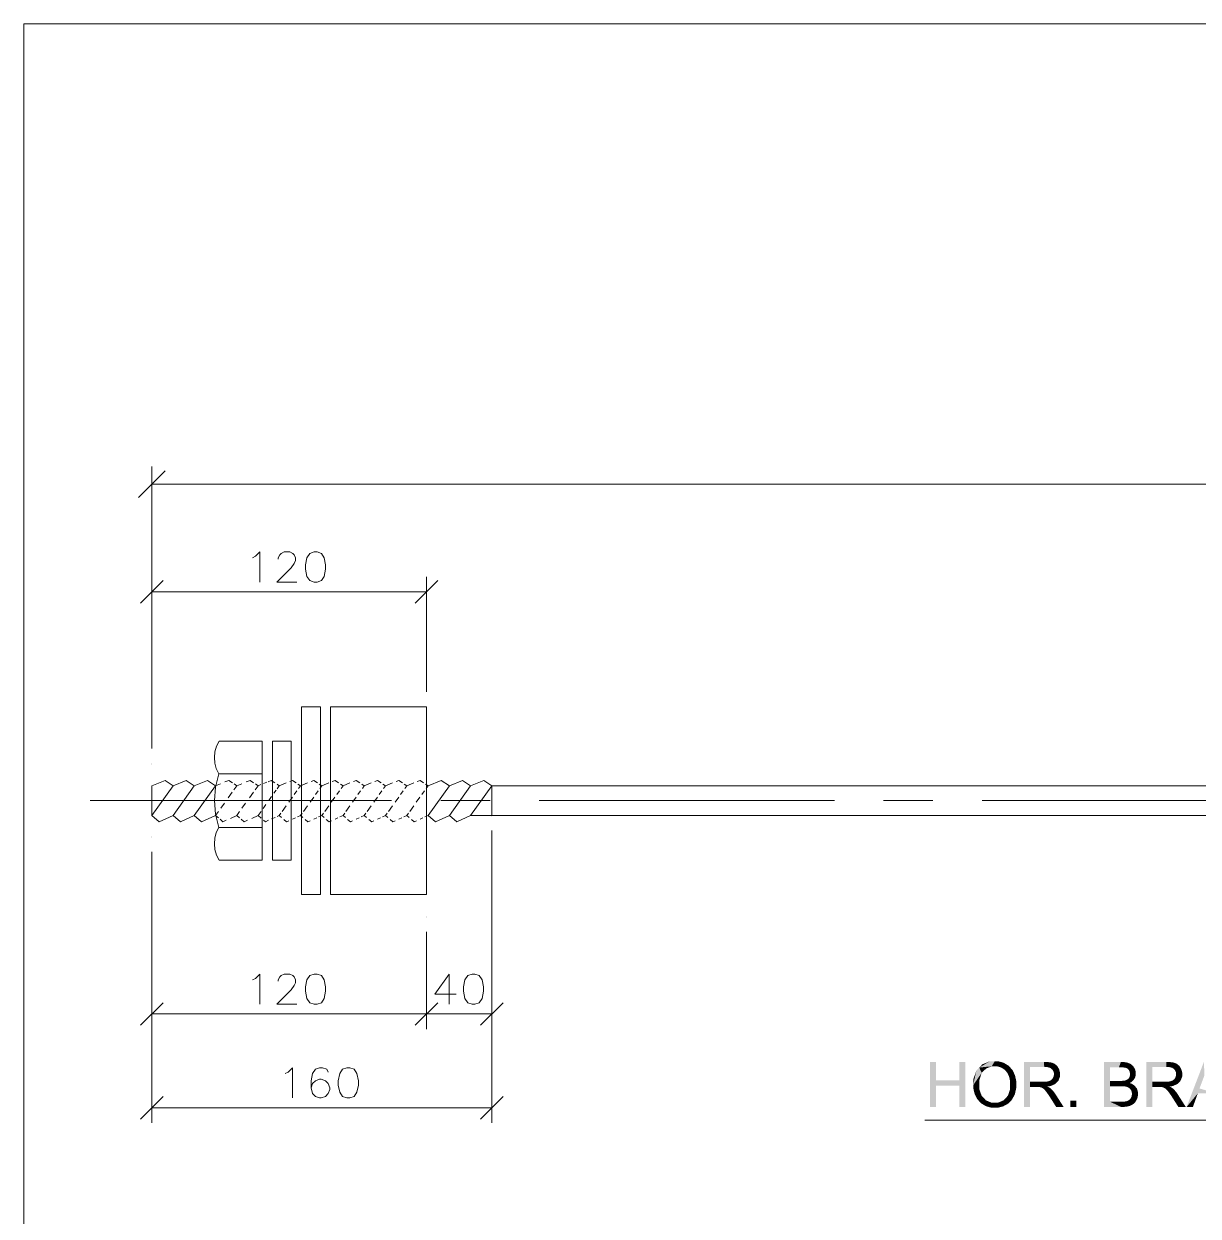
# Model space of a CAD drawing. Header units: millimetres. Extents: x 2 to 579, y 1 to 405.
# Drawn here: x 152.3 to 212, y 140.3 to 200.8 of the extents above; entities that cross this region are included whole.
import ezdxf

# ---------------------------------------------------------------- set-up
doc = ezdxf.new("R2010")
doc.units = ezdxf.units.MM
doc.linetypes.add('XKITLINE00', pattern=[0])
doc.layers.add('GraphicObject', color=6, linetype='Continuous', lineweight=0)
doc.layers.add('LinkedObject', color=7, linetype='Continuous', lineweight=0)

# ---------------------------------------------------------------- blocks, each defined once
blk = doc.blocks.new('*A3')
at = {"layer": 'GraphicObject', "color": 3, "linetype": 'XKITLINE00', "lineweight": 0}
for p, q in [((286.857, 200.826), (152.298, 200.826)), ((152.298, 200.826), (152.298, 61.874))]:
    blk.add_line(p, q, dxfattribs=at)
blk = doc.blocks.new('*A4')
at = {"layer": 'LinkedObject'}
for points in [[(198.641, 147.147), (198.339, 145.8), (198.339, 148.087)], [(198.641, 147.147), (198.339, 148.087), (198.641, 148.087)], [(200.132, 148.087), (199.83, 147.147), (199.83, 148.087)], [(199.83, 146.877), (199.83, 147.147), (200.132, 148.087)], [(199.83, 146.877), (200.132, 148.087), (200.132, 145.8)], [(200.847, 147.804), (200.541, 146.913), (200.694, 147.643)], [(200.968, 147.534), (200.541, 146.913), (200.847, 147.804)], [(201.394, 148.126), (200.847, 147.804), (200.999, 147.965)], [(201.636, 148.126), (200.847, 147.804), (201.394, 148.126)], [(201.476, 147.865), (200.847, 147.804), (201.636, 148.126)], [(201.2, 147.755), (200.847, 147.804), (201.476, 147.865)], [(200.847, 147.804), (201.2, 147.755), (201.084, 147.644)], [(200.968, 147.534), (200.847, 147.804), (201.084, 147.644)], [(201.476, 147.865), (201.636, 148.126), (201.637, 147.865)], [(201.636, 148.126), (201.75, 147.865), (201.637, 147.865)], [(202.079, 148.05), (201.636, 148.126), (201.794, 148.126)], [(202.206, 147.974), (201.636, 148.126), (202.079, 148.05)], [(201.955, 147.808), (201.636, 148.126), (202.206, 147.974)], [(201.75, 147.865), (201.636, 148.126), (201.955, 147.808)], [(201.955, 147.808), (202.206, 147.974), (202.045, 147.75)], [(202.206, 147.974), (202.136, 147.693), (202.045, 147.75)], [(202.136, 147.693), (202.206, 147.974), (202.275, 147.532)], [(202.527, 147.688), (202.206, 147.974), (202.334, 147.899)], [(202.594, 147.553), (202.206, 147.974), (202.527, 147.688)], [(202.275, 147.532), (202.206, 147.974), (202.594, 147.553)], [(203.425, 147.078), (203.123, 145.8), (203.123, 148.087)], [(203.123, 148.087), (203.425, 147.835), (203.425, 147.078)], [(204.147, 147.835), (203.123, 148.087), (204.135, 148.087)], [(203.425, 147.835), (203.123, 148.087), (204.147, 147.835)], [(204.135, 148.087), (204.274, 147.835), (204.147, 147.835)], [(204.52, 148.056), (204.135, 148.087), (204.288, 148.087)], [(204.599, 148.025), (204.135, 148.087), (204.52, 148.056)], [(204.46, 147.783), (204.135, 148.087), (204.599, 148.025)], [(204.274, 147.835), (204.135, 148.087), (204.46, 147.783)], [(204.599, 148.025), (204.519, 147.731), (204.46, 147.783)], [(204.678, 147.994), (204.519, 147.731), (204.599, 148.025)], [(204.519, 147.731), (204.678, 147.994), (204.578, 147.678)], [(204.578, 147.678), (204.678, 147.994), (204.853, 147.807)], [(204.853, 147.807), (204.637, 147.545), (204.578, 147.678)], [(204.9, 147.729), (204.637, 147.545), (204.853, 147.807)], [(204.853, 147.807), (204.678, 147.994), (204.805, 147.885)], [(207.185, 148.087), (207.486, 146.856), (207.185, 145.8)], [(207.486, 147.126), (207.486, 146.856), (207.185, 148.087)], [(207.185, 148.087), (207.486, 147.817), (207.486, 147.126)], [(207.944, 147.817), (207.185, 148.087), (208.043, 148.087)], [(207.486, 147.817), (207.185, 148.087), (207.944, 147.817)], [(207.944, 147.817), (208.043, 148.087), (208.068, 147.817)], [(208.043, 148.087), (208.242, 147.801), (208.068, 147.817)], [(208.174, 148.087), (208.242, 147.801), (208.043, 148.087)], [(208.384, 148.052), (208.242, 147.801), (208.174, 148.087)], [(208.242, 147.801), (208.384, 148.052), (208.293, 147.785)], [(208.293, 147.785), (208.384, 148.052), (208.344, 147.769)], [(208.344, 147.769), (208.384, 148.052), (208.464, 148.017)], [(208.464, 148.017), (208.422, 147.71), (208.344, 147.769)], [(208.543, 147.983), (208.422, 147.71), (208.464, 148.017)], [(208.667, 147.876), (208.422, 147.71), (208.543, 147.983)], [(208.712, 147.803), (208.422, 147.71), (208.667, 147.876)], [(208.422, 147.71), (208.712, 147.803), (208.449, 147.666)], [(208.712, 147.803), (208.477, 147.623), (208.449, 147.666)], [(208.477, 147.623), (208.712, 147.803), (208.504, 147.523)], [(208.504, 147.523), (208.712, 147.803), (208.801, 147.502)], [(208.801, 147.58), (208.712, 147.803), (208.757, 147.731)], [(208.801, 147.502), (208.712, 147.803), (208.801, 147.58)], [(209.634, 147.078), (209.332, 145.8), (209.332, 148.087)], [(209.332, 148.087), (209.634, 147.835), (209.634, 147.078)], [(210.356, 147.835), (209.332, 148.087), (210.344, 148.087)], [(209.634, 147.835), (209.332, 148.087), (210.356, 147.835)], [(210.344, 148.087), (210.484, 147.835), (210.356, 147.835)], [(210.729, 148.056), (210.344, 148.087), (210.497, 148.087)], [(210.808, 148.025), (210.344, 148.087), (210.729, 148.056)], [(210.669, 147.783), (210.344, 148.087), (210.808, 148.025)], [(210.484, 147.835), (210.344, 148.087), (210.669, 147.783)], [(210.808, 148.025), (210.728, 147.731), (210.669, 147.783)], [(210.888, 147.994), (210.728, 147.731), (210.808, 148.025)], [(210.728, 147.731), (210.888, 147.994), (210.787, 147.678)], [(210.787, 147.678), (210.888, 147.994), (211.062, 147.807)], [(211.062, 147.807), (210.846, 147.545), (210.787, 147.678)], [(211.109, 147.729), (210.846, 147.545), (211.062, 147.807)], [(211.062, 147.807), (210.888, 147.994), (211.014, 147.885)], [(212.26, 148.087), (212.29, 147.409), (211.382, 145.8)], [(200.694, 147.643), (200.541, 146.913), (200.541, 147.197)], [(200.852, 147.166), (200.541, 146.913), (200.968, 147.534)], [(202.275, 147.532), (202.594, 147.553), (202.322, 147.428)], [(202.594, 147.553), (202.369, 147.324), (202.322, 147.428)], [(202.369, 147.324), (202.594, 147.553), (202.416, 147.08)], [(202.416, 147.08), (202.594, 147.553), (202.727, 147.111)], [(202.727, 147.111), (202.594, 147.553), (202.661, 147.417)], [(204.791, 147.052), (204.457, 147.142), (204.546, 147.211)], [(204.576, 147.258), (204.791, 147.052), (204.546, 147.211)], [(204.606, 147.306), (204.791, 147.052), (204.576, 147.258)], [(204.606, 147.306), (204.948, 147.463), (204.791, 147.052)], [(204.637, 147.408), (204.948, 147.463), (204.606, 147.306)], [(204.948, 147.557), (204.637, 147.545), (204.9, 147.729)], [(204.948, 147.463), (204.637, 147.545), (204.948, 147.557)], [(204.637, 147.545), (204.948, 147.463), (204.637, 147.464)], [(204.948, 147.463), (204.637, 147.408), (204.637, 147.464)], [(204.791, 147.052), (204.948, 147.463), (204.869, 147.136)], [(204.869, 147.136), (204.948, 147.463), (204.948, 147.341)], [(208.416, 147.227), (208.562, 147.056), (208.329, 147.17)], [(208.722, 147.225), (208.416, 147.227), (208.475, 147.306)], [(208.682, 147.161), (208.416, 147.227), (208.722, 147.225)], [(208.562, 147.056), (208.416, 147.227), (208.682, 147.161)], [(208.475, 147.306), (208.801, 147.502), (208.722, 147.225)], [(208.504, 147.406), (208.801, 147.502), (208.475, 147.306)], [(208.801, 147.502), (208.504, 147.466), (208.504, 147.523)], [(208.504, 147.466), (208.801, 147.502), (208.504, 147.406)], [(208.722, 147.225), (208.801, 147.502), (208.762, 147.29)], [(208.762, 147.29), (208.801, 147.502), (208.801, 147.428)], [(211, 147.052), (210.666, 147.142), (210.755, 147.211)], [(210.785, 147.258), (211, 147.052), (210.755, 147.211)], [(210.816, 147.306), (211, 147.052), (210.785, 147.258)], [(210.816, 147.306), (211.157, 147.463), (211, 147.052)], [(210.846, 147.408), (211.157, 147.463), (210.816, 147.306)], [(211.157, 147.557), (210.846, 147.545), (211.109, 147.729)], [(211.157, 147.463), (210.846, 147.545), (211.157, 147.557)], [(210.846, 147.545), (211.157, 147.463), (210.846, 147.464)], [(211.157, 147.463), (210.846, 147.408), (210.846, 147.464)], [(211, 147.052), (211.157, 147.463), (211.078, 147.136)], [(211.078, 147.136), (211.157, 147.463), (211.157, 147.341)], [(211.382, 145.8), (212.29, 147.409), (212.038, 146.74)], [(198.641, 146.877), (198.339, 145.8), (198.641, 147.147)], [(198.339, 145.8), (198.641, 146.877), (198.641, 145.8)], [(198.641, 147.147), (199.83, 146.877), (198.641, 146.877)], [(199.83, 147.147), (199.83, 146.877), (198.641, 147.147)], [(199.83, 146.877), (200.132, 145.8), (199.83, 145.8)], [(200.541, 146.913), (200.852, 147.166), (200.852, 146.908)], [(200.541, 146.913), (200.852, 146.701), (200.541, 146.762)], [(200.852, 146.701), (200.541, 146.913), (200.852, 146.908)], [(200.541, 146.762), (200.852, 146.701), (200.606, 146.477)], [(200.606, 146.477), (200.852, 146.701), (200.672, 146.342)], [(200.672, 146.342), (200.852, 146.701), (200.963, 146.376)], [(202.306, 146.379), (202.727, 146.939), (202.587, 146.317)], [(202.416, 146.72), (202.727, 146.939), (202.306, 146.379)], [(202.416, 146.94), (202.727, 147.111), (202.727, 146.939)], [(202.416, 147.08), (202.727, 147.111), (202.416, 146.94)], [(202.727, 146.939), (202.416, 146.72), (202.416, 146.94)], [(202.587, 146.317), (202.727, 146.939), (202.657, 146.455)], [(202.657, 146.455), (202.727, 146.939), (202.727, 146.765)], [(203.425, 147.078), (203.425, 146.815), (203.123, 145.8)], [(203.123, 145.8), (203.425, 146.815), (203.425, 145.8)], [(203.775, 146.815), (203.425, 147.078), (204.074, 147.078)], [(203.425, 146.815), (203.425, 147.078), (203.775, 146.815)], [(203.775, 146.815), (204.074, 147.078), (203.834, 146.815)], [(203.834, 146.815), (204.074, 147.078), (203.918, 146.81)], [(203.918, 146.81), (204.074, 147.078), (203.943, 146.804)], [(203.943, 146.804), (204.074, 147.078), (203.978, 146.796)], [(203.978, 146.796), (204.074, 147.078), (204.047, 146.765)], [(204.047, 146.765), (204.074, 147.078), (204.178, 147.078)], [(204.047, 146.765), (204.178, 147.078), (204.081, 146.743)], [(204.178, 147.078), (204.305, 146.84), (204.081, 146.743)], [(204.081, 146.743), (204.305, 146.84), (204.115, 146.722)], [(204.305, 146.84), (204.192, 146.645), (204.115, 146.722)], [(204.34, 147.1), (204.305, 146.84), (204.178, 147.078)], [(204.365, 146.811), (204.192, 146.645), (204.305, 146.84)], [(204.192, 146.645), (204.365, 146.811), (204.235, 146.591)], [(204.235, 146.591), (204.365, 146.811), (204.277, 146.536)], [(204.277, 146.536), (204.365, 146.811), (204.487, 146.726)], [(204.487, 146.726), (204.386, 146.379), (204.277, 146.536)], [(204.305, 146.84), (204.34, 147.1), (204.469, 146.863)], [(204.398, 147.121), (204.791, 147.052), (204.34, 147.1)], [(204.712, 146.969), (204.34, 147.1), (204.791, 147.052)], [(204.469, 146.863), (204.34, 147.1), (204.712, 146.969)], [(204.487, 146.726), (204.365, 146.811), (204.456, 146.755)], [(204.553, 146.666), (204.386, 146.379), (204.487, 146.726)], [(204.678, 146.514), (204.386, 146.379), (204.553, 146.666)], [(204.457, 147.142), (204.791, 147.052), (204.398, 147.121)], [(207.185, 145.8), (207.486, 146.856), (207.486, 146.07)], [(208.016, 146.856), (207.486, 147.126), (207.982, 147.126)], [(207.486, 146.856), (207.486, 147.126), (208.016, 146.856)], [(208.126, 146.856), (207.982, 147.126), (208.083, 147.126)], [(208.016, 146.856), (207.982, 147.126), (208.126, 146.856)], [(208.227, 147.139), (208.482, 147.016), (208.083, 147.126)], [(208.083, 147.126), (208.482, 147.016), (208.126, 146.856)], [(208.126, 146.856), (208.482, 147.016), (208.293, 146.837)], [(208.271, 147.153), (208.562, 147.056), (208.227, 147.139)], [(208.482, 147.016), (208.227, 147.139), (208.562, 147.056)], [(208.329, 147.17), (208.562, 147.056), (208.271, 147.153)], [(208.482, 147.016), (208.352, 146.818), (208.293, 146.837)], [(208.352, 146.818), (208.482, 147.016), (208.41, 146.799)], [(208.41, 146.799), (208.482, 147.016), (208.501, 146.733)], [(208.745, 146.882), (208.482, 147.016), (208.586, 146.986)], [(208.501, 146.733), (208.482, 147.016), (208.745, 146.882)], [(208.501, 146.733), (208.745, 146.882), (208.534, 146.685)], [(208.534, 146.685), (208.745, 146.882), (208.567, 146.638)], [(208.567, 146.638), (208.745, 146.882), (208.8, 146.809)], [(208.8, 146.809), (208.6, 146.527), (208.567, 146.638)], [(208.856, 146.736), (208.6, 146.527), (208.8, 146.809)], [(208.911, 146.562), (208.6, 146.527), (208.856, 146.736)], [(209.634, 147.078), (209.634, 146.815), (209.332, 145.8)], [(209.332, 145.8), (209.634, 146.815), (209.634, 145.8)], [(209.984, 146.815), (209.634, 147.078), (210.283, 147.078)], [(209.634, 146.815), (209.634, 147.078), (209.984, 146.815)], [(209.984, 146.815), (210.283, 147.078), (210.043, 146.815)], [(210.043, 146.815), (210.283, 147.078), (210.127, 146.81)], [(210.127, 146.81), (210.283, 147.078), (210.152, 146.804)], [(210.152, 146.804), (210.283, 147.078), (210.187, 146.796)], [(210.187, 146.796), (210.283, 147.078), (210.256, 146.765)], [(210.256, 146.765), (210.283, 147.078), (210.387, 147.078)], [(210.256, 146.765), (210.387, 147.078), (210.29, 146.743)], [(210.387, 147.078), (210.514, 146.84), (210.29, 146.743)], [(210.29, 146.743), (210.514, 146.84), (210.324, 146.722)], [(210.514, 146.84), (210.401, 146.645), (210.324, 146.722)], [(210.549, 147.1), (210.514, 146.84), (210.387, 147.078)], [(210.574, 146.811), (210.401, 146.645), (210.514, 146.84)], [(210.401, 146.645), (210.574, 146.811), (210.444, 146.591)], [(210.444, 146.591), (210.574, 146.811), (210.487, 146.536)], [(210.487, 146.536), (210.574, 146.811), (210.696, 146.726)], [(210.696, 146.726), (210.596, 146.379), (210.487, 146.536)], [(210.514, 146.84), (210.549, 147.1), (210.678, 146.863)], [(210.607, 147.121), (211, 147.052), (210.549, 147.1)], [(210.921, 146.969), (210.549, 147.1), (211, 147.052)], [(210.678, 146.863), (210.549, 147.1), (210.921, 146.969)], [(210.696, 146.726), (210.574, 146.811), (210.665, 146.755)], [(210.762, 146.666), (210.596, 146.379), (210.696, 146.726)], [(210.887, 146.514), (210.596, 146.379), (210.762, 146.666)], [(210.666, 147.142), (211, 147.052), (210.607, 147.121)], [(211.952, 146.493), (211.382, 145.8), (212.038, 146.74)], [(212.038, 146.74), (212.909, 146.493), (211.952, 146.493)], [(200.963, 146.376), (200.93, 145.995), (200.672, 146.342)], [(200.672, 146.342), (200.93, 145.995), (200.737, 146.207)], [(201.074, 146.257), (200.93, 145.995), (200.963, 146.376)], [(200.93, 145.995), (201.074, 146.257), (201.057, 145.917)], [(201.057, 145.917), (201.074, 146.257), (201.186, 146.138)], [(201.186, 146.138), (201.634, 145.761), (201.057, 145.917)], [(201.465, 146.019), (201.634, 145.761), (201.186, 146.138)], [(201.634, 145.761), (201.465, 146.019), (201.633, 146.019)], [(201.803, 146.019), (201.634, 145.761), (201.633, 146.019)], [(201.634, 145.761), (201.803, 146.019), (201.783, 145.761)], [(201.783, 145.761), (201.803, 146.019), (202.061, 145.831)], [(202.189, 145.902), (201.803, 146.019), (202.085, 146.139)], [(202.061, 145.831), (201.803, 146.019), (202.189, 145.902)], [(202.195, 146.259), (202.318, 145.972), (202.085, 146.139)], [(202.085, 146.139), (202.318, 145.972), (202.189, 145.902)], [(202.587, 146.317), (202.195, 146.259), (202.306, 146.379)], [(202.517, 146.18), (202.195, 146.259), (202.587, 146.317)], [(202.318, 145.972), (202.195, 146.259), (202.517, 146.18)], [(204.386, 146.379), (204.678, 146.514), (204.453, 146.276)], [(204.453, 146.276), (204.678, 146.514), (204.737, 146.422)], [(204.453, 146.276), (204.737, 146.422), (204.755, 145.8)], [(204.755, 145.8), (204.737, 146.422), (205.133, 145.8)], [(205.787, 146.12), (205.467, 145.8), (205.467, 146.12)], [(205.787, 145.8), (205.467, 145.8), (205.787, 146.12)], [(207.486, 146.07), (208.056, 145.8), (207.185, 145.8)], [(208.057, 146.07), (208.056, 145.8), (207.486, 146.07)], [(208.057, 146.07), (208.166, 145.8), (208.056, 145.8)], [(208.131, 146.07), (208.166, 145.8), (208.057, 146.07)], [(208.234, 146.075), (208.35, 145.819), (208.131, 146.07)], [(208.131, 146.07), (208.35, 145.819), (208.166, 145.8)], [(208.264, 146.081), (208.35, 145.819), (208.234, 146.075)], [(208.425, 145.838), (208.264, 146.081), (208.316, 146.09)], [(208.35, 145.819), (208.264, 146.081), (208.425, 145.838)], [(208.404, 146.121), (208.676, 145.951), (208.316, 146.09)], [(208.316, 146.09), (208.676, 145.951), (208.425, 145.838)], [(208.439, 146.143), (208.676, 145.951), (208.404, 146.121)], [(208.676, 145.951), (208.439, 146.143), (208.474, 146.165)], [(208.532, 146.228), (208.843, 146.164), (208.474, 146.165)], [(208.474, 146.165), (208.843, 146.164), (208.676, 145.951)], [(208.555, 146.27), (208.843, 146.164), (208.532, 146.228)], [(208.843, 146.164), (208.555, 146.27), (208.577, 146.312)], [(208.577, 146.312), (208.911, 146.463), (208.843, 146.164)], [(208.6, 146.408), (208.911, 146.463), (208.577, 146.312)], [(208.911, 146.463), (208.6, 146.527), (208.911, 146.562)], [(208.6, 146.527), (208.911, 146.463), (208.6, 146.463)], [(208.911, 146.463), (208.6, 146.408), (208.6, 146.463)], [(208.676, 145.951), (208.843, 146.164), (208.726, 145.988)], [(208.726, 145.988), (208.843, 146.164), (208.809, 146.095)], [(208.843, 146.164), (208.911, 146.463), (208.877, 146.233)], [(208.877, 146.233), (208.911, 146.463), (208.911, 146.382)], [(210.596, 146.379), (210.887, 146.514), (210.662, 146.276)], [(210.662, 146.276), (210.887, 146.514), (210.946, 146.422)], [(210.662, 146.276), (210.946, 146.422), (210.964, 145.8)], [(210.964, 145.8), (210.946, 146.422), (211.342, 145.8)], [(211.382, 145.8), (211.952, 146.493), (211.701, 145.8)], [(201.057, 145.917), (201.634, 145.761), (201.184, 145.839)], [(201.184, 145.839), (201.634, 145.761), (201.473, 145.761)], [(208.425, 145.838), (208.676, 145.951), (208.501, 145.857)], [(208.501, 145.857), (208.676, 145.951), (208.626, 145.914)]]:
    blk.add_hatch(color=7, dxfattribs=at).paths.add_polyline_path(points, flags=17)
at = {"layer": 'LinkedObject', "color": 1, "linetype": 'XKITLINE00', "lineweight": 0}
for p, q in [((159.474, 178.113), (158.124, 176.763)), ((158.799, 164.101), (158.799, 178.338)), ((281.274, 177.438), (158.799, 177.438)), ((158.799, 164.018), (158.799, 172.734)), ((172.752, 166.893), (172.752, 172.734)), ((159.372, 172.542), (158.225, 171.395)), ((172.178, 171.395), (173.326, 172.542)), ((172.752, 171.969), (158.799, 171.969)), ((176.079, 159.842), (176.079, 144.997)), ((176.079, 159.799), (176.079, 149.76)), ((158.799, 158.762), (158.799, 149.76)), ((158.799, 158.71), (158.799, 144.997)), ((172.752, 154.703), (172.752, 149.76)), ((172.752, 154.651), (172.752, 149.76)), ((159.372, 151.099), (158.225, 149.951)), ((172.178, 149.951), (173.326, 151.099)), ((173.326, 151.099), (172.178, 149.951)), ((175.505, 149.951), (176.652, 151.099)), ((172.752, 150.525), (158.799, 150.525)), ((176.079, 150.525), (172.752, 150.525)), ((159.372, 146.335), (158.225, 145.188)), ((175.505, 145.188), (176.652, 146.335)), ((158.799, 145.762), (176.079, 145.762))]:
    blk.add_line(p, q, dxfattribs=at)
at = {"layer": 'LinkedObject', "color": 7, "linetype": 'XKITLINE00', "lineweight": 0}
for p, q in [((158.799, 177.438), (158.799, 177.438)), ((164.063, 173.777), (164.282, 173.996)), ((164.282, 173.996), (164.282, 172.466)), ((165.229, 173.705), (165.302, 173.85)), ((165.302, 173.85), (165.375, 173.923)), ((165.375, 173.923), (165.52, 173.996)), ((165.52, 173.996), (165.812, 173.996)), ((165.812, 173.996), (165.958, 173.923)), ((165.958, 173.923), (166.03, 173.85)), ((166.03, 173.85), (166.103, 173.705)), ((166.832, 173.923), (166.686, 173.705)), ((167.05, 173.996), (166.832, 173.923)), ((167.196, 173.996), (167.05, 173.996)), ((167.415, 173.923), (167.196, 173.996)), ((167.56, 173.705), (167.415, 173.923)), ((163.918, 173.705), (164.063, 173.777)), ((165.229, 173.632), (165.229, 173.705)), ((166.03, 173.413), (165.885, 173.195)), ((166.103, 173.559), (166.03, 173.413)), ((166.103, 173.705), (166.103, 173.559)), ((166.686, 173.705), (166.613, 173.34)), ((166.613, 173.34), (166.613, 173.122)), ((167.633, 173.34), (167.56, 173.705)), ((167.633, 173.122), (167.633, 173.34)), ((165.885, 173.195), (165.156, 172.466)), ((166.613, 173.122), (166.686, 172.757)), ((166.686, 172.757), (166.832, 172.539)), ((167.415, 172.539), (167.56, 172.757)), ((167.56, 172.757), (167.633, 173.122)), ((165.156, 172.466), (166.176, 172.466)), ((166.832, 172.539), (167.05, 172.466)), ((167.05, 172.466), (167.196, 172.466)), ((167.196, 172.466), (167.415, 172.539)), ((158.799, 171.969), (158.799, 171.969)), ((172.752, 166.128), (172.752, 166.128)), ((158.799, 163.253), (158.799, 163.253)), ((158.799, 163.201), (158.799, 163.201)), ((158.799, 162.121), (159.472, 162.39)), ((159.472, 162.39), (159.879, 162.121)), ((159.879, 162.121), (160.552, 162.39)), ((160.552, 162.39), (160.959, 162.121)), ((160.959, 162.121), (161.632, 162.39)), ((161.632, 162.39), (162.039, 162.121)), ((162.519, 162.313), (162.712, 162.39)), ((162.712, 162.39), (162.896, 162.269)), ((163.599, 162.313), (163.792, 162.39)), ((163.792, 162.39), (163.976, 162.269)), ((164.71, 162.325), (164.872, 162.39)), ((164.872, 162.39), (165.055, 162.269)), ((165.811, 162.334), (165.952, 162.39)), ((165.952, 162.39), (166.133, 162.271)), ((166.891, 162.334), (167.032, 162.39)), ((167.032, 162.39), (167.213, 162.271)), ((167.971, 162.334), (168.112, 162.39)), ((168.112, 162.39), (168.293, 162.271)), ((169.051, 162.334), (169.192, 162.39)), ((169.192, 162.39), (169.373, 162.271)), ((170.131, 162.334), (170.272, 162.39)), ((170.272, 162.39), (170.453, 162.271)), ((171.211, 162.334), (171.352, 162.39)), ((171.352, 162.39), (171.533, 162.271)), ((172.291, 162.334), (172.432, 162.39)), ((172.432, 162.39), (172.613, 162.271)), ((172.839, 162.121), (173.512, 162.39)), ((173.512, 162.39), (173.919, 162.121)), ((173.919, 162.121), (174.592, 162.39)), ((174.592, 162.39), (174.999, 162.121)), ((174.999, 162.121), (175.672, 162.39)), ((175.672, 162.39), (176.079, 162.121)), ((158.799, 160.607), (159.879, 162.121)), ((158.799, 162.121), (158.799, 160.607)), ((159.879, 160.607), (160.959, 162.121)), ((160.959, 160.607), (162.039, 162.121)), ((162.039, 162.121), (162.288, 162.221)), ((162.682, 161.509), (162.882, 161.789)), ((162.972, 161.915), (163.119, 162.121)), ((162.981, 162.212), (163.119, 162.121)), ((163.119, 162.121), (163.368, 162.221)), ((163.762, 161.509), (163.962, 161.789)), ((164.052, 161.915), (164.199, 162.121)), ((164.061, 162.212), (164.199, 162.121)), ((164.199, 162.121), (164.345, 162.179)), ((164.468, 162.229), (164.64, 162.297)), ((165.009, 161.744), (165.114, 161.891)), ((165.164, 162.197), (165.279, 162.121)), ((165.164, 161.96), (165.279, 162.121)), ((165.279, 162.121), (165.629, 162.261)), ((166.036, 161.668), (166.172, 161.859)), ((166.228, 162.207), (166.359, 162.121)), ((166.258, 161.981), (166.359, 162.121)), ((166.359, 162.121), (166.709, 162.261)), ((167.116, 161.668), (167.252, 161.859)), ((167.308, 162.207), (167.439, 162.121)), ((167.338, 161.981), (167.439, 162.121)), ((167.439, 162.121), (167.789, 162.261)), ((168.196, 161.668), (168.332, 161.859)), ((168.388, 162.207), (168.519, 162.121)), ((168.418, 161.981), (168.519, 162.121)), ((168.519, 162.121), (168.869, 162.261)), ((169.276, 161.668), (169.412, 161.859)), ((169.468, 162.207), (169.599, 162.121)), ((169.498, 161.981), (169.599, 162.121)), ((169.599, 162.121), (169.949, 162.261)), ((170.356, 161.668), (170.492, 161.859)), ((170.548, 162.207), (170.679, 162.121)), ((170.578, 161.981), (170.679, 162.121)), ((170.679, 162.121), (171.029, 162.261)), ((171.436, 161.668), (171.572, 161.859)), ((171.628, 162.207), (171.759, 162.121)), ((171.658, 161.981), (171.759, 162.121)), ((171.759, 162.121), (172.109, 162.261)), ((172.516, 161.668), (172.652, 161.859)), ((172.708, 162.207), (172.839, 162.121)), ((172.738, 161.981), (172.839, 162.121)), ((172.839, 160.607), (173.919, 162.121)), ((173.919, 160.607), (174.999, 162.121)), ((174.999, 160.607), (176.079, 162.121)), ((176.079, 162.121), (263.994, 162.121)), ((176.079, 162.121), (176.079, 160.607)), ((162.302, 160.976), (162.488, 161.237)), ((163.382, 160.976), (163.568, 161.237)), ((164.457, 160.969), (164.596, 161.164)), ((164.739, 161.364), (164.886, 161.57)), ((165.759, 161.281), (165.945, 161.541)), ((166.839, 161.281), (167.025, 161.541)), ((167.919, 161.281), (168.105, 161.541)), ((168.999, 161.281), (169.185, 161.541)), ((170.079, 161.281), (170.265, 161.541)), ((171.159, 161.281), (171.345, 161.541)), ((172.239, 161.281), (172.425, 161.541)), ((159.173, 160.291), (158.799, 160.607)), ((159.879, 160.607), (159.173, 160.291)), ((160.253, 160.291), (159.879, 160.607)), ((160.959, 160.607), (160.253, 160.291)), ((161.333, 160.291), (160.959, 160.607)), ((162.039, 160.607), (161.333, 160.291)), ((162.039, 160.607), (162.184, 160.811)), ((162.181, 160.487), (162.039, 160.607)), ((163.119, 160.607), (162.798, 160.464)), ((163.119, 160.607), (163.264, 160.811)), ((163.261, 160.487), (163.119, 160.607)), ((164.199, 160.607), (163.878, 160.464)), ((164.199, 160.607), (164.35, 160.819)), ((164.362, 160.469), (164.199, 160.607)), ((165.279, 160.607), (165.164, 160.556)), ((165.279, 160.607), (165.364, 160.727)), ((165.398, 160.506), (165.279, 160.607)), ((165.424, 160.811), (165.629, 161.099)), ((166.359, 160.607), (166.199, 160.536)), ((166.359, 160.607), (166.444, 160.727)), ((166.478, 160.506), (166.359, 160.607)), ((166.504, 160.811), (166.709, 161.099)), ((167.439, 160.607), (167.279, 160.536)), ((167.439, 160.607), (167.524, 160.727)), ((167.558, 160.506), (167.439, 160.607)), ((167.584, 160.811), (167.789, 161.099)), ((168.519, 160.607), (168.359, 160.536)), ((168.519, 160.607), (168.604, 160.727)), ((168.638, 160.506), (168.519, 160.607)), ((168.664, 160.811), (168.869, 161.099)), ((169.599, 160.607), (169.439, 160.536)), ((169.599, 160.607), (169.684, 160.727)), ((169.718, 160.506), (169.599, 160.607)), ((169.744, 160.811), (169.949, 161.099)), ((170.679, 160.607), (170.519, 160.536)), ((170.679, 160.607), (170.764, 160.727)), ((170.798, 160.506), (170.679, 160.607)), ((170.824, 160.811), (171.029, 161.099)), ((171.759, 160.607), (171.599, 160.536)), ((171.759, 160.607), (171.844, 160.727)), ((171.878, 160.506), (171.759, 160.607)), ((171.904, 160.811), (172.109, 161.099)), ((172.839, 160.607), (172.679, 160.536)), ((172.839, 160.607), (172.924, 160.727)), ((173.213, 160.291), (172.839, 160.607)), ((173.919, 160.607), (173.213, 160.291)), ((174.293, 160.291), (173.919, 160.607)), ((174.999, 160.607), (174.293, 160.291)), ((263.994, 160.607), (174.999, 160.607)), ((176.079, 160.607), (176.079, 160.607)), ((176.079, 160.564), (176.079, 160.564)), ((162.413, 160.291), (162.267, 160.415)), ((162.58, 160.366), (162.413, 160.291)), ((163.493, 160.291), (163.347, 160.415)), ((163.66, 160.366), (163.493, 160.291)), ((164.573, 160.291), (164.484, 160.366)), ((164.732, 160.363), (164.573, 160.291)), ((165.072, 160.514), (164.884, 160.431)), ((165.653, 160.291), (165.508, 160.413)), ((165.764, 160.341), (165.653, 160.291)), ((166.099, 160.491), (165.953, 160.426)), ((166.733, 160.291), (166.588, 160.413)), ((166.844, 160.341), (166.733, 160.291)), ((167.179, 160.491), (167.033, 160.426)), ((167.813, 160.291), (167.668, 160.413)), ((167.924, 160.341), (167.813, 160.291)), ((168.259, 160.491), (168.113, 160.426)), ((168.893, 160.291), (168.748, 160.413)), ((169.004, 160.341), (168.893, 160.291)), ((169.339, 160.491), (169.193, 160.426)), ((169.973, 160.291), (169.828, 160.413)), ((170.084, 160.341), (169.973, 160.291)), ((170.419, 160.491), (170.273, 160.426)), ((171.053, 160.291), (170.908, 160.413)), ((171.164, 160.341), (171.053, 160.291)), ((171.499, 160.491), (171.353, 160.426)), ((172.133, 160.291), (171.988, 160.413)), ((172.244, 160.341), (172.133, 160.291)), ((172.579, 160.491), (172.433, 160.426)), ((158.799, 159.527), (158.799, 159.527)), ((158.799, 159.475), (158.799, 159.475)), ((172.752, 155.468), (172.752, 155.468)), ((172.752, 155.416), (172.752, 155.416)), ((163.918, 152.261), (164.063, 152.333)), ((164.063, 152.333), (164.282, 152.552)), ((164.282, 152.552), (164.282, 151.022)), ((165.229, 152.261), (165.302, 152.406)), ((165.229, 152.188), (165.229, 152.261)), ((165.302, 152.406), (165.375, 152.479)), ((165.375, 152.479), (165.52, 152.552)), ((165.52, 152.552), (165.812, 152.552)), ((165.812, 152.552), (165.958, 152.479)), ((165.958, 152.479), (166.03, 152.406)), ((166.03, 152.406), (166.103, 152.261)), ((166.103, 152.115), (166.03, 151.969)), ((166.103, 152.261), (166.103, 152.115)), ((166.686, 152.261), (166.613, 151.896)), ((166.832, 152.479), (166.686, 152.261)), ((167.05, 152.552), (166.832, 152.479)), ((167.196, 152.552), (167.05, 152.552)), ((167.415, 152.479), (167.196, 152.552)), ((167.56, 152.261), (167.415, 152.479)), ((167.633, 151.896), (167.56, 152.261)), ((173.905, 152.552), (173.177, 151.532)), ((173.905, 151.022), (173.905, 152.552)), ((174.707, 152.261), (174.634, 151.896)), ((174.853, 152.479), (174.707, 152.261)), ((175.071, 152.552), (174.853, 152.479)), ((175.217, 152.552), (175.071, 152.552)), ((175.435, 152.479), (175.217, 152.552)), ((175.581, 152.261), (175.435, 152.479)), ((175.654, 151.896), (175.581, 152.261)), ((165.885, 151.751), (165.156, 151.022)), ((166.03, 151.969), (165.885, 151.751)), ((166.613, 151.896), (166.613, 151.678)), ((166.613, 151.678), (166.686, 151.313)), ((167.56, 151.313), (167.633, 151.678)), ((167.633, 151.678), (167.633, 151.896)), ((173.177, 151.532), (174.27, 151.532)), ((174.634, 151.896), (174.634, 151.678)), ((174.634, 151.678), (174.707, 151.313)), ((175.581, 151.313), (175.654, 151.678)), ((175.654, 151.678), (175.654, 151.896)), ((165.156, 151.022), (166.176, 151.022)), ((166.686, 151.313), (166.832, 151.095)), ((166.832, 151.095), (167.05, 151.022)), ((167.05, 151.022), (167.196, 151.022)), ((167.196, 151.022), (167.415, 151.095)), ((167.415, 151.095), (167.56, 151.313)), ((174.707, 151.313), (174.853, 151.095)), ((174.853, 151.095), (175.071, 151.022)), ((175.071, 151.022), (175.217, 151.022)), ((175.217, 151.022), (175.435, 151.095)), ((175.435, 151.095), (175.581, 151.313)), ((158.799, 150.525), (158.799, 150.525)), ((172.752, 150.525), (172.752, 150.525)), ((165.581, 147.497), (165.726, 147.57)), ((165.726, 147.57), (165.945, 147.789)), ((165.945, 147.789), (165.945, 146.259)), ((166.965, 147.497), (166.892, 147.133)), ((167.111, 147.716), (166.965, 147.497)), ((167.329, 147.789), (167.111, 147.716)), ((167.329, 147.206), (167.111, 147.133)), ((167.475, 147.789), (167.329, 147.789)), ((167.402, 147.206), (167.329, 147.206)), ((167.621, 147.133), (167.402, 147.206)), ((167.694, 147.716), (167.475, 147.789)), ((167.766, 147.57), (167.694, 147.716)), ((168.349, 147.497), (168.276, 147.133)), ((168.495, 147.716), (168.349, 147.497)), ((168.714, 147.789), (168.495, 147.716)), ((168.859, 147.789), (168.714, 147.789)), ((169.078, 147.716), (168.859, 147.789)), ((169.224, 147.497), (169.078, 147.716)), ((169.296, 147.133), (169.224, 147.497)), ((166.892, 147.133), (166.892, 146.769)), ((166.965, 146.987), (166.892, 146.769)), ((166.892, 146.769), (166.965, 146.477)), ((167.111, 147.133), (166.965, 146.987)), ((167.766, 146.987), (167.621, 147.133)), ((167.839, 146.769), (167.766, 146.987)), ((167.766, 146.477), (167.839, 146.696)), ((167.839, 146.696), (167.839, 146.769)), ((168.276, 147.133), (168.276, 146.915)), ((168.276, 146.915), (168.349, 146.55)), ((169.224, 146.55), (169.296, 146.915)), ((169.296, 146.915), (169.296, 147.133)), ((166.965, 146.477), (167.111, 146.332)), ((167.111, 146.332), (167.329, 146.259)), ((167.329, 146.259), (167.402, 146.259)), ((167.402, 146.259), (167.621, 146.332)), ((167.621, 146.332), (167.766, 146.477)), ((168.349, 146.55), (168.495, 146.332)), ((168.495, 146.332), (168.714, 146.259)), ((168.714, 146.259), (168.859, 146.259)), ((168.859, 146.259), (169.078, 146.332)), ((169.078, 146.332), (169.224, 146.55)), ((176.079, 145.762), (176.079, 145.762)), ((198.082, 145.123), (200.388, 145.123)), ((200.388, 145.123), (202.871, 145.123)), ((202.871, 145.123), (205.177, 145.123)), ((205.177, 145.123), (206.064, 145.123)), ((206.064, 145.123), (206.951, 145.123)), ((206.951, 145.123), (209.08, 145.123)), ((209.08, 145.123), (211.386, 145.123)), ((211.386, 145.123), (213.515, 145.123))]:
    blk.add_line(p, q, dxfattribs=at)
at = {"layer": 'LinkedObject', "color": 6, "linetype": 'XKITLINE00', "lineweight": 0}
for p, q in [((166.409, 166.128), (167.368, 166.128)), ((166.409, 156.599), (166.409, 166.128)), ((167.368, 156.599), (167.368, 166.128)), ((167.886, 166.128), (172.752, 166.128)), ((167.886, 156.599), (167.886, 166.128)), ((172.752, 156.599), (172.752, 166.128)), ((162.221, 164.389), (162.09, 164.129)), ((164.413, 164.389), (162.221, 164.389)), ((164.413, 164.389), (164.413, 161.364)), ((164.931, 158.339), (164.931, 164.389)), ((164.931, 164.389), (165.89, 164.389)), ((165.89, 158.339), (165.89, 164.389)), ((162.009, 163.849), (161.98, 163.56)), ((161.98, 163.56), (162.003, 163.27)), ((162.09, 164.129), (162.009, 163.849)), ((162.003, 163.27), (162.079, 162.989)), ((162.079, 162.989), (162.204, 162.726)), ((162.204, 162.726), (162.037, 162.054)), ((162.204, 162.726), (164.413, 162.726)), ((162.037, 162.054), (161.981, 161.364)), ((155.662, 161.364), (170.988, 161.364)), ((161.981, 161.364), (162.037, 160.674)), ((164.413, 158.339), (164.413, 161.364)), ((173.488, 161.364), (175.988, 161.364)), ((178.488, 161.364), (193.488, 161.364)), ((195.988, 161.364), (198.488, 161.364)), ((200.988, 161.364), (215.988, 161.364)), ((162.037, 160.674), (162.204, 160.002)), ((162.204, 160.002), (162.079, 159.739)), ((162.204, 160.002), (164.413, 160.002)), ((162.003, 159.458), (161.98, 159.168)), ((162.079, 159.739), (162.003, 159.458)), ((161.98, 159.168), (162.009, 158.879)), ((162.009, 158.879), (162.09, 158.599)), ((162.09, 158.599), (162.221, 158.339)), ((164.413, 158.339), (162.221, 158.339)), ((164.931, 158.339), (165.89, 158.339)), ((166.409, 156.599), (167.368, 156.599)), ((167.886, 156.599), (172.752, 156.599))]:
    blk.add_line(p, q, dxfattribs=at)

msp = doc.modelspace()

# ---------------------------------------------------------------- block references
at = {"lineweight": 0}
for name in ['*A3', '*A4']:
    msp.add_blockref(name, (0, 0), dxfattribs=at)

doc.saveas('drawing.dxf')
